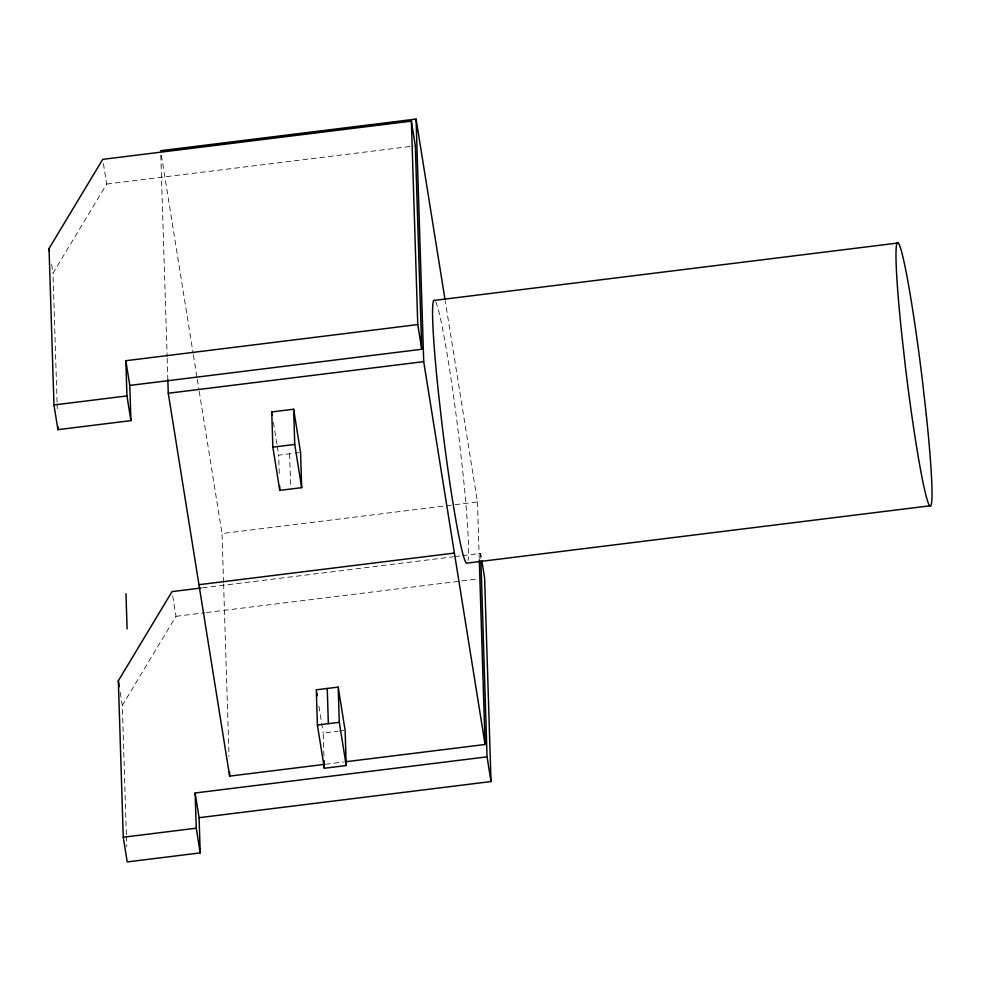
<?xml version="1.0" encoding="UTF-8"?>
<svg xmlns="http://www.w3.org/2000/svg" width="981" height="981" viewBox="0 0 981 981"><rect width="100%" height="100%" fill="white"/><g stroke="black" fill="none" stroke-linecap="round" stroke-linejoin="round"><path stroke-width="0.74" stroke-dasharray="4.91 3.68" d="M57.07 402.32L53.011 273.172L106.696 184.048L103.201 162.257M126.365 834.586L122.306 705.437L175.991 616.313L172.73 595.982M106.696 184.048L413.81 146.022M279.254 473.529L278.678 455.159L293.724 453.296M295.097 453.124L299.205 452.621M223.558 582.371L222.025 533.554L477.453 501.929L445.19 300.664M202.442 587.852L453.296 556.791M454.816 556.607L460.898 555.847M462.419 555.663L480.665 553.407L481.597 559.219M175.991 616.313L204.882 612.745M206.402 612.549L460.297 581.12M461.818 580.924L478.544 578.864M323.938 756.008L323.227 733.04L337.82 731.237M339.279 731.053L343.657 730.514M325.434 764.26L343.681 762.004M273.417 422.37L276.998 444.724M277.243 446.22L278.678 455.159M318.923 706.21L323.227 733.04M161.375 155.231L193.159 353.479M193.404 354.987L197.034 377.685M197.279 379.206L198.984 389.788M199.217 391.309L222.025 533.554M51.613 264.453L53.011 273.172M120.209 692.365L122.306 705.437M480.665 553.407L480.862 559.526M477.453 501.929L479.28 559.906M289.616 453.798L290.683 487.483M223.607 583.903L229.027 756.29M160.798 155.268L167.126 356.643M167.175 358.163L167.837 379.524M126.414 836.106L126.745 846.738M57.119 403.841L57.352 411.431M435.723 301.78A132.582 7.615 82.9 0 1 459.059 438.421L462.86 472.217A132.582 7.615 82.9 0 1 468.06 560.433"/><path stroke-width="1.47" d="M49.05 248.475L102.735 159.351L411.37 121.141L415.331 145.838L421.72 349.273L129.799 385.423L130.902 420.628L57.928 429.666L53.967 404.969L49.05 248.475L49.516 251.381M480.911 561.058L487.054 756.842L195.133 792.991L199.094 817.688L200.21 852.894L127.223 861.931L123.263 837.234L118.345 680.74L172.031 591.617L200.921 588.036M160.651 150.694L416.079 119.069L444.945 299.144M898.179 242.981L434.755 300.358A132.582 7.615 82.9 0 0 438.299 391.345L442.1 425.141A132.582 7.615 82.9 0 0 466.404 563.192L929.829 505.816M130.902 420.628L126.954 395.932L125.838 360.714L417.759 324.576L411.37 121.141M53.967 404.969L126.954 395.932M323.914 764.444L229.652 776.118L168.266 393.258L423.706 361.633L416.079 119.069M271.749 411.934L293.638 409.224L300.566 452.449L301.67 487.655L279.781 490.365L272.853 447.14L271.749 411.934L272.228 414.914M272.853 447.14L294.741 444.43L293.638 409.224M198.959 584.688L454.387 553.063M338.187 687.105L316.299 689.815L317.403 725.033L324.331 768.258L346.219 765.548L345.116 730.33L338.187 687.105L339.291 722.323L346.219 765.548M317.403 725.033L339.291 722.323M345.202 761.808L485.08 744.493L479.28 559.906M199.094 817.688L491.015 781.55L484.626 578.103L481.83 560.666M123.263 837.234L196.249 828.197L195.133 792.991M417.759 324.576L421.72 349.273M423.706 361.633L485.08 744.493M487.054 756.842L491.015 781.55M294.741 444.43L301.67 487.655M316.765 692.794L317.243 695.774M125.838 360.714L129.799 385.423M196.249 828.197L200.21 852.894M118.345 680.74L119.277 686.553M327.237 688.466L328.341 723.671M324.086 760.594L324.331 768.258M279.634 485.779L279.781 490.365M229.505 771.544L229.652 776.118M167.837 379.524L168.266 393.258M125.985 593.726L127.089 628.931M57.83 426.625L57.928 429.666M926.285 414.828L922.483 381.045A132.582 7.615 82.9 0 0 899.418 244.98A132.582 7.615 82.9 0 0 901.723 333.969L905.524 367.752A132.582 7.615 82.9 0 0 928.59 503.829A132.582 7.615 82.9 0 0 926.285 414.828"/></g></svg>
